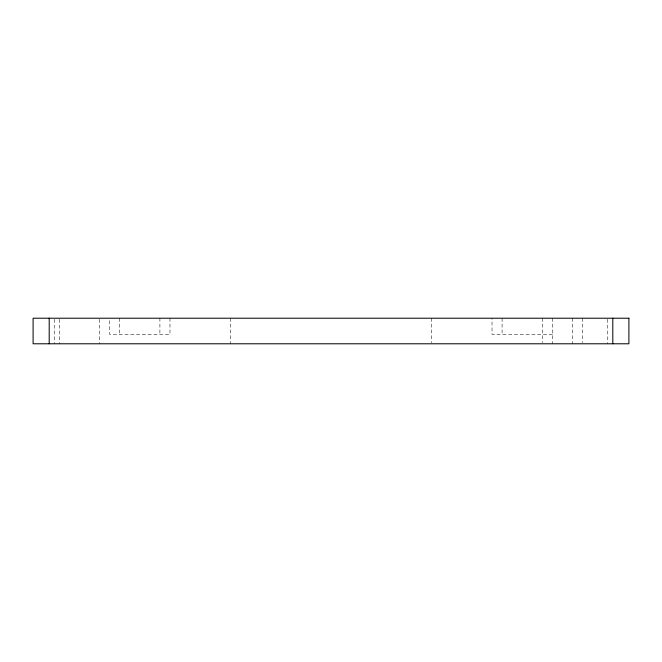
<?xml version="1.0" encoding="UTF-8"?>
<svg xmlns="http://www.w3.org/2000/svg" width="662" height="662" viewBox="0 0 662 662"><rect width="100%" height="100%" fill="white"/><g stroke="black" fill="none" stroke-linecap="round" stroke-linejoin="round"><path stroke-width="0.5" stroke-dasharray="3.31 2.48" d="M552.414 334.318L492.023 334.318L492.023 318.215M607.766 319.241L607.766 343.785M582.601 318.215L582.601 342.759M572.539 318.215L572.539 343.785M552.414 318.215L552.414 343.785M542.352 318.215L542.352 342.759M502.094 318.215L502.094 334.318M431.641 318.215L431.641 342.759M230.359 318.215L230.359 343.785M169.977 318.215L169.977 334.318L109.586 334.318L109.586 318.215M159.906 318.215L159.906 334.318M119.648 318.215L119.648 334.318M99.523 319.241L99.523 343.785M59.266 319.241L59.266 343.785M54.234 319.241L54.234 343.785"/><path stroke-width="0.99" d="M612.797 318.215L612.797 343.785M49.203 318.215L49.203 343.785M628.9 318.215L33.1 318.215L33.1 343.785L628.9 343.785L628.9 318.215"/></g></svg>
